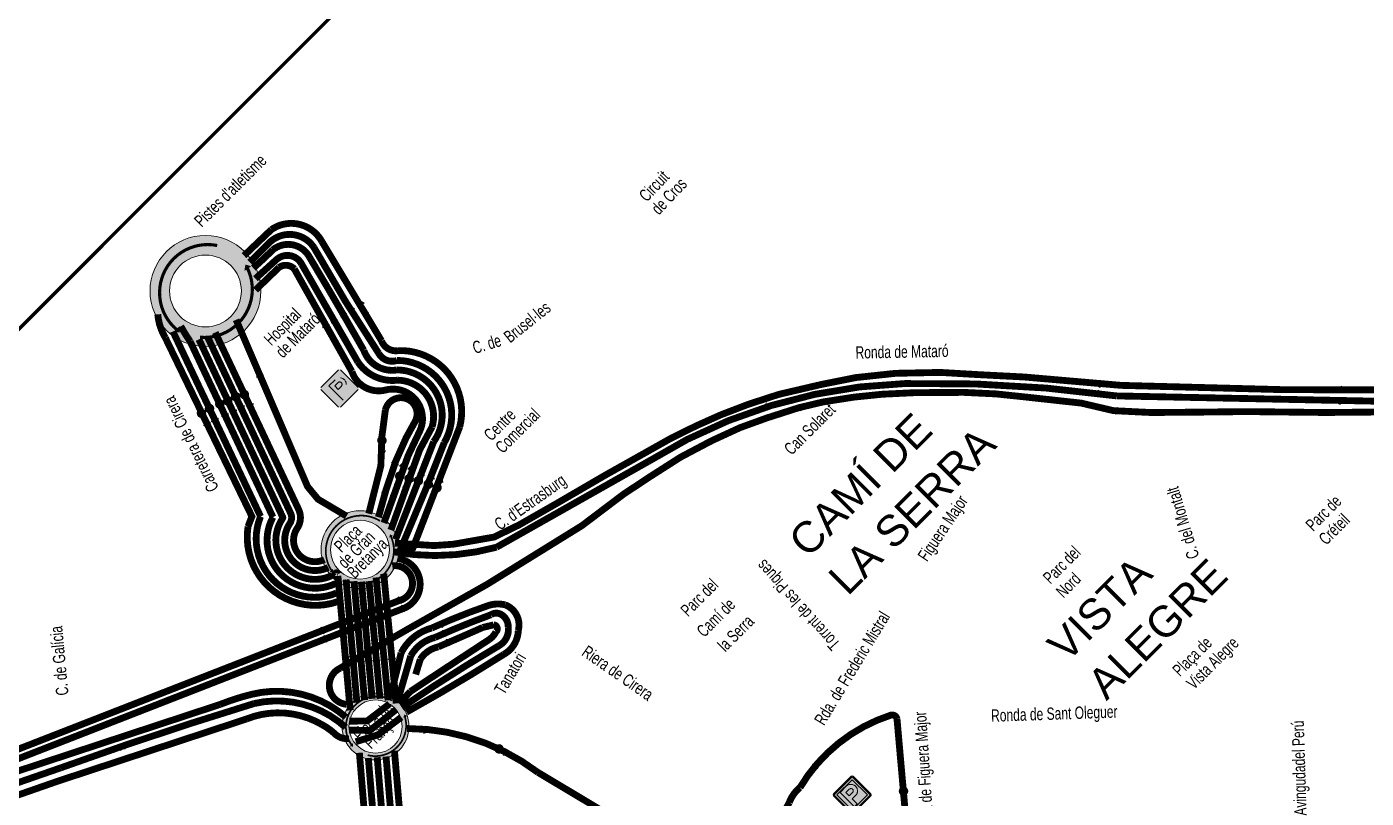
# Model space of a CAD drawing. Extents: x 449796 to 456316, y 4596501 to 4602531.
# Drawn here: x 452169 to 454127, y 4600182 to 4601310 of the extents above; entities that cross this region are included whole.
import ezdxf

# ---------------------------------------------------------------- set-up
doc = ezdxf.new("R2010")
doc.units = 0
doc.linetypes.add('TRAZOSX2', pattern=[38.099999999999994, 25.4, -12.7])
doc.layers.get('0').update_dxf_attribs({"linetype": 'CONTINUOUS', "lineweight": 0})
for name, color, linetype, lineweight in [('BLANC', 7, 'CONTINUOUS', 0), ('CAPA_ROTONDES', 250, 'CONTINUOUS', 0), ('DIRECCIONS-PARADES', 7, 'CONTINUOUS', 0), ('L-557', 70, 'CONTINUOUS', 0), ('L-605', 82, 'CONTINUOUS', 0), ('L-656', 33, 'CONTINUOUS', 0), ('L-APARCAMENTGRATUIT', 7, 'CONTINUOUS', 0), ('L-APARCAMENTPAGAMENT', 7, 'CONTINUOUS', 0), ('L-C10', 57, 'CONTINUOUS', 0), ('L-C20', 25, 'CONTINUOUS', 0), ('L-C30', 14, 'CONTINUOUS', 0), ('L-e11.2', 201, 'CONTINUOUS', 0), ('L-N80', 160, 'CONTINUOUS', 0)]:
    doc.layers.add(name, color=color, linetype=linetype, lineweight=lineweight)
doc.layers.add('L-C2', color=201, linetype='CONTINUOUS')
doc.styles.add('ARAIALN', font='arial.ttf', dxfattribs={"width": 0.8, "height": 18})
doc.styles.add('ARIAL', font='arial.ttf')

# ---------------------------------------------------------------- blocks, each defined once
blk = doc.blocks.new('P')
at = {"layer": 'L-APARCAMENTPAGAMENT'}
blk.add_hatch(color=172, dxfattribs=at).paths.add_polyline_path([(1.435167212504894, 39.99819298367947, 0.414213562373095), (-0.5944657232612371, 37.96856004698202), (-0.5944657237268984, 1.435167211573571, 0.4142135623730951), (1.435167211573571, -0.5944657237268984), (37.968560048379, -0.5944657232612371, 0.4142135624402939), (39.9981929846108, 1.435167211573571), (39.9981929846108, 37.96856004884467, 0.4142135623730913), (37.968560048379, 39.99819298367947)])
at = {"layer": 'L-APARCAMENTPAGAMENT', "true_color": 0xffffff}
h = blk.add_hatch(color=7, dxfattribs=at)
edge = h.paths.add_edge_path(flags=16)
edge.add_arc((24.05484896758571, 23.91307752439752), 3.495478944730116, 30.71059817088792, 49.30006168328151, ccw=False)
edge.add_arc((24.05484897037968, 23.91307752020657), 3.495478944322326, 5.592498012021792, 30.710598258793084, ccw=False)
edge.add_arc((24.05484898295254, 23.91307751182467), 3.495478933582907, 1.673142264735361e-07, 5.592498177674088, ccw=False)
edge.add_arc((24.05484896712005, 23.91307752486318), 3.495478948870347, -8.894966536140998, -6.139350716694025e-08, ccw=False)
edge.add_arc((24.05484896991402, 23.91307752067223), 3.495478945142701, -29.791601923780718, -8.894966472645024, ccw=False)
edge.add_arc((24.05484897270799, 23.91307751927525), 3.495478942230049, -51.264490652892505, -29.791601927498903, ccw=False)
edge.add_arc((24.05484896758571, 23.91307752439752), 3.495478949025283, 299.6227750311875, 308.7355093745671, ccw=False)
edge.add_arc((24.05484897084534, 23.91307752113789), 3.495478944427057, 279.6704905285054, 299.6227750106942, ccw=False)
edge.add_arc((24.054848971311, 23.91307752067223), 3.495478943761295, 269.99999999797603, 279.67049052188463, ccw=False)
edge.add_line((24.05484897037968, 20.41759857628495), (17.17664846846513, 20.41759857735508))
edge.add_line((17.1766484696418, 20.41759857814759), (17.17664846923022, 27.40855646617475))
edge.add_line((17.17664846917614, 27.40855646552518), (24.0548489724901, 27.40855646568981))
edge.add_arc((24.05484897037968, 23.91307752300054), 3.495478942984605, 64.20136737351157, 89.99999996491789, ccw=False)
edge.add_arc((24.05484897596762, 23.91307751880959), 3.49547894459056, 49.300061853778686, 64.20136749386359, ccw=False)
edge = h.paths.add_edge_path()
edge.add_arc((24.05484897177666, 23.91307752300054), 9.584377751416405, 307.6794013769576, 313.6419695487925)
edge.add_arc((24.05484897410497, 23.91307751787826), 9.5843777457481, 313.6419695591326, 322.5504112139257)
edge.add_arc((24.05484897270799, 23.91307752160355), 9.584377749280572, -37.44958880003903, -30.20358050608894)
edge.add_arc((24.05484896479174, 23.91307752579451), 9.58437775801698, -30.20358050847537, -24.89295224594267)
edge.add_arc((24.05484898062423, 23.91307751135901), 9.58437773804648, -24.89295220810667, -20.74165313887594)
edge.add_arc((24.05484896618873, 23.91307752579451), 9.584377756634114, -20.74165318891302, -11.77314218497909)
edge.add_arc((24.05484897503629, 23.91307751974091), 9.58437774717355, -11.77314215455291, -6.348978826227783)
edge.add_arc((24.0548489773646, 23.91307751322165), 9.584377743304197, -6.348978793625252, 4.232063234150635e-08)
edge.add_arc((24.05484896432608, 23.91307753045112), 9.584377757257382, -5.659157764173354e-08, 5.667254000176487)
edge.add_arc((24.05484897783026, 23.91307751415297), 9.584377745298376, 5.667254104664705, 12.19323907850049)
edge.add_arc((24.0548489629291, 23.9130775318481), 9.58437775612415, 12.19323895752766, 19.52774572658458)
edge.add_arc((24.05484897689894, 23.91307751787826), 9.584377747665616, 19.52774583245076, 32.68363649363748)
edge.add_arc((24.054848971311, 23.91307752067223), 9.584377750707587, 32.68363646133685, 38.02982573265564)
edge.add_arc((24.05484896758571, 23.91307752579451), 9.584377750571953, 38.02982569329566, 48.4655682337525)
edge.add_arc((24.05484897922724, 23.91307751415297), 9.584377751563233, 48.46556833135259, 55.56246225457729)
edge.add_arc((24.05484896525741, 23.9130775295198), 9.584377746891267, 55.56246213518865, 61.65457734612704)
edge.add_arc((24.05484897457063, 23.9130775174126), 9.584377752107605, 61.65457743087433, 71.82929009870801)
edge.add_arc((24.05484897224233, 23.91307751974091), 9.584377751600172, 71.82929008035917, 90.00000000664335)
edge.add_line((24.054848971311, 33.49745527142659), (11.08774966302621, 33.49745527224977))
edge.add_line((11.08774966327474, 33.49745527142659), (11.08774966343936, 3.909917369734234))
edge.add_line((11.0877496637404, 3.909917369950563), (17.17664846879355, 3.909917368880426))
edge.add_line((17.1766484673135, 3.909917368553579), (17.176648468219, 14.32869977096001))
edge.add_line((17.17664846917614, 14.32869977178052), (24.0548489724901, 14.32869977194516))
edge.add_arc((24.05484897503629, 23.91307751974091), 9.584377747873123, 269.9999999847449, 286.2427577278942)
edge.add_arc((24.05484896572307, 23.91307752905414), 9.584377759156581, 286.2427577653934, 293.5077133478839)
edge.add_arc((24.05484898015857, 23.91307751461864), 9.584377740199201, 293.5077133033909, 301.4631848625866)
edge.add_arc((24.05484896618873, 23.91307752719149), 9.584377758280404, 301.4631848943888, 307.6794013878447)
at = {"layer": 'BLANC', "color": 7, "true_color": 0xffffff}
blk.add_lwpolyline([(26.33424235554412, 26.56312258867547, -0.0812901872598679), (27.06011432642117, 25.6982254688628, -0.1100393314031237), (27.53369002463296, 24.25372099503875, -0.02440672045392688), (27.55032791662961, 23.91307752206922, -0.0388311125539456), (27.50828937627375, 23.37259401148185, -0.09143228955566976), (27.08835943229496, 22.17636011959985, -0.09396827701254386), (26.2420617705211, 21.18645447771996, -0.03978277228238483), (25.78262034803629, 20.87446284946054, -0.08727887551351807), (24.64202540740371, 20.46726892469451, -0.0422205352493504), (24.05484897037968, 20.41759857628495), (17.1766484696418, 20.41759857814759), (17.17664846917614, 27.40855646552518), (24.05484897224233, 27.4085564664565, -0.1130456603012297), (25.57611500797793, 27.06015913700685, -0.06511098961746435)], format="xyb", close=True, dxfattribs=at)
at = {"layer": 'L-APARCAMENTPAGAMENT', "color": 0}
for p, q in [((1.435167212504894, 39.99819298321381), (37.96856004931033, 39.99819298414513)), ((-0.5944657237268984, 1.435167211573571), (-0.5944657232612371, 37.968560048379)), ((39.9981929846108, 37.96856004884467), (39.99819298414513, 1.435167211573571)), ((37.968560048379, -0.5944657232612371), (1.435167211573571, -0.5944657237268984))]:
    blk.add_line(p, q, dxfattribs=at)
at = {"layer": 'L-APARCAMENTPAGAMENT', "color": 7, "true_color": 0xffffff}
for p, q in [((24.054848971311, 33.49745527142659), (11.08774966327474, 33.49745527142659)), ((11.08774966327474, 33.49745527142659), (11.0877496637404, 3.909917369950563))]:
    blk.add_line(p, q, dxfattribs=at)
for centre, radius, start, end in [((24.05484897410497, 23.9130775234662), 9.58437774701837, 32.68363645794631, 38.02982572891693), ((24.05484897550195, 23.91307751648128), 9.584377749447334, 19.52774583598304, 32.68363649703254), ((24.05484896525741, 23.91307752579451), 9.584377758311105, 329.7964194968187, 335.1070477594051), ((24.05484897922724, 23.91307751042768), 9.584377739116297, 335.1070478073385, 339.2583468764947), ((24.0548489689827, 23.91307752858847), 9.584377755220865, 339.2583467965741, 348.2268578002865), ((24.0548489568755, 23.91307753557339), 9.584377760880633, 12.19323892369323, 19.52774569210557), ((24.0548489857465, 23.91307751042768), 9.58437773782466, 5.66725413283524, 12.19323910679501), ((24.05484897596762, 23.91307751135901), 9.584377745812754, 353.6510212228974, 5.880599431093697e-08), ((24.05484896432608, 23.91307753045112), 9.584377757216224, 359.9999999436545, 5.667254000445632), ((24.05484898062423, 23.91307751554996), 9.584377739646037, 313.6419695415607, 322.5504111963753), ((24.05484896525741, 23.91307752439752), 9.58437775709138, 322.5504112106204, 329.7964195044231)]:
    blk.add_arc(centre, radius, start, end, dxfattribs=at)
blk = doc.blocks.new('PGRATIS')
at = {"layer": 'L-APARCAMENTGRATUIT', "linetype": 'TRAZOSX2'}
h = blk.add_hatch(color=150, dxfattribs=at)
edge = h.paths.add_edge_path()
edge.add_line((-0.00648022722452879, 0.6999097159132361), (-0.00648022722452879, 37.23330255271867))
edge.add_arc((2.023152708541602, 37.23330255225301), 2.029632935766131, 89.99999998685462, 179.9999999868546, ccw=False)
edge.add_line((2.023152709007263, 39.26293548801914), (38.55654554534703, 39.2629354884848))
edge.add_arc((38.55654554534702, 37.23330255318432), 2.029632935300484, 3.979039320256561e-13, 89.9999999999996, ccw=False)
edge.add_line((40.5861784806475, 37.23330255318433), (40.5861784806475, 0.6999097163788974))
edge.add_arc((38.55654554441571, 0.6999097168445585), 2.029632936231792, 269.99999998685456, 359.99999998685456, ccw=False)
edge.add_line((38.55654554395005, -1.329723219387233), (2.023152708075941, -1.329723219387233))
edge.add_arc((2.023152708075941, 0.6999097159132359), 2.029632935300469, 180, 270, ccw=False)
edge = h.paths.add_edge_path(flags=16)
edge.add_line((1.493519772775471, 0.6999097154475749), (1.493519772775471, 37.23330255225301))
edge.add_arc((2.023152708360548, 37.23330255289972), 0.5296329355850764, 89.9999999300382, 180.0000000699617, ccw=False)
edge.add_line((2.023152709007263, 37.7629354884848), (38.55654554488137, 37.76293548801914))
edge.add_arc((38.55654554556804, 37.23330255293967), 0.5296329350794693, 7.684280944886268e-08, 90.00000007428321, ccw=False)
edge.add_line((39.0861784806475, 37.23330255364999), (39.0861784806475, 0.6999097168445587))
edge.add_arc((38.55654554506243, 0.6999097161978434), 0.5296329355850773, -90.00000006996169, 6.996179990892415e-08, ccw=False)
edge.add_line((38.55654554441571, 0.1702767806127667), (2.023152708075941, 0.170276781078428))
edge.add_arc((2.023152707622109, 0.6999097159250651), 0.5296329348466371, 180.000000051655, 270.00000004909566, ccw=False)
at = {"layer": 'L-APARCAMENTGRATUIT', "true_color": 0xffffff}
h = blk.add_hatch(color=7, dxfattribs=at)
h.paths.add_polyline_path([(2.120233344845474, 37.834672014229, 0.414213562315829), (1.590600409079343, 37.30503907753155), (1.590600409079343, 0.7716462416574359, 0.4142135626175279), (2.120233343914151, 0.2420133058913052), (38.65362618211657, 0.2420133058913052, 0.414213562315829), (39.18325911695138, 0.7716462416574359), (39.18325911695138, 37.30503907753155, 0.4142135623600117), (38.65362618165091, 37.83467201283202)])
h.paths.add_polyline_path([(36.18325911602005, 34.83467201329768), (36.18325911741704, 3.242013305425644), (4.590600406285375, 3.242013305891305), (4.590600410010666, 34.834672014229)], flags=16)
at = {"layer": 'L-APARCAMENTGRATUIT', "linetype": 'TRAZOSX2'}
blk.add_hatch(color=150, dxfattribs=at).paths.add_polyline_path([(4.493519770447165, 3.170276780147105), (4.493519773706794, 34.76293548941612), (36.08617847971618, 34.76293548801914), (36.0861784806475, 3.170276780612767)])
at = {"layer": 'L-APARCAMENTGRATUIT', "true_color": 0xffffff}
h = blk.add_hatch(color=7, dxfattribs=at)
edge = h.paths.add_edge_path(flags=16)
edge.add_arc((23.09303511214249, 24.44821724837153), 3.495478944709013, 30.710598151135173, 49.30006166330969, ccw=False)
edge.add_arc((23.09303511674155, 24.44821724390543), 3.49547894303579, 5.592498005211894, 30.710598252573618, ccw=False)
edge.add_arc((23.09303512053186, 24.44821722492906), 3.495478941112812, 3.107550128333969e-07, 5.592498320834977, ccw=False)
edge.add_arc((23.09303511356138, 24.44821725173965), 3.495478948083296, 351.10503339660204, 359.99999987129206, ccw=False)
edge.add_arc((23.09303511606078, 24.44821724297269), 3.495478944258375, 330.2083980795689, 351.10503353224175, ccw=False)
edge.add_arc((23.09303511815585, 24.44821724174538), 3.495478941830409, 308.73550935464465, 330.20839807996526, ccw=False)
edge.add_arc((23.09303511647202, 24.44821724966711), 3.495478949063315, 299.62277495181564, 308.7355092949245, ccw=False)
edge.add_arc((23.09303511437025, 24.44821724468008), 3.495478945766976, 279.67049054077825, 299.6227750221691, ccw=False)
edge.add_arc((23.09303511528511, 24.44821724241064), 3.495478943376106, 270.00000000942987, 279.67049053224423, ccw=False)
edge.add_line((23.0930351158604, 20.95273829903454), (16.21483461372554, 20.9527382995002))
edge.add_line((16.21483461372554, 20.9527382995002), (16.21483461325988, 27.94369618874043))
edge.add_line((16.21483461325988, 27.94369618874043), (23.09303511725739, 27.94369618827477))
edge.add_arc((23.09303511350848, 24.44821724740651), 3.49547894086826, 64.20136734637828, 89.99999993855022, ccw=False)
edge.add_arc((23.0930351231155, 24.4482172361686), 3.495478946805014, 49.300061930104675, 64.20136756832312, ccw=False)
edge = h.paths.add_edge_path()
edge.add_arc((23.09303511710722, 24.4482172463244), 9.584377751537152, 307.6794013689263, 313.641969540805)
edge.add_arc((23.09303511963954, 24.4482172407661), 9.584377745767114, 313.641969552782, 322.5504112076269)
edge.add_arc((23.09303512333605, 24.44821724055997), 9.584377742707161, 322.5504111951682, 329.7964194890153)
edge.add_arc((23.09303510460025, 24.44821725243964), 9.584377764875805, 329.7964194839851, 335.1070477465663)
edge.add_arc((23.09303512106849, 24.4482172361738), 9.584377743090847, 335.1070477933312, 339.2583468625966)
edge.add_arc((23.09303510996524, 24.44821724656608), 9.584377757154936, 339.2583468280049, 348.2268578320071)
edge.add_arc((23.09303511895576, 24.44821724307175), 9.584377747640575, 348.2268578414908, 353.6510211696458)
edge.add_arc((23.09303512829963, 24.44821723429826), 9.58437773738381, 353.6510212155954, 360.0000000517573)
edge.add_arc((23.09303511013315, 24.44821725958996), 9.584377755550285, 359.9999999005625, 365.6672539570627)
edge.add_arc((23.09303511845348, 24.44821723264636), 9.584377749931338, 5.667254122257053, 12.19323909610249)
edge.add_arc((23.09303510508656, 24.4482172519401), 9.58437775892169, 12.1932389664884, 19.52774573529018)
edge.add_arc((23.09303512145656, 24.44821724063564), 9.584377747271958, 19.52774583169268, 32.6836364919744)
edge.add_arc((23.09303511038049, 24.44821724460394), 9.584377754451419, 32.68363643625275, 38.02982570756965)
edge.add_arc((23.09303511883956, 24.44821724655113), 9.584377746588684, 38.02982572955453, 48.46556827001252)
edge.add_arc((23.09303511290946, 24.44821724248799), 9.584377753562247, 48.46556825958163, 55.56246218280755)
edge.add_arc((23.09303511529354, 24.44821725105571), 9.584377745147865, 55.56246216559763, 61.6545773764408)
edge.add_arc((23.09303512099978, 24.44821723883688), 9.584377753192435, 61.65457744114354, 71.82929010905487)
edge.add_arc((23.09303511762981, 24.44821724213802), 9.584377751106835, 71.82929008375953, 90.00000001057757)
edge.add_line((23.0930351158604, 34.03259499324486), (10.12593580735847, 34.03259499464184))
edge.add_line((10.12593580735847, 34.03259499464184), (10.12593580782413, 4.445057092234492))
edge.add_line((10.12593580782413, 4.445057092234492), (16.21483461279422, 4.44505709130317))
edge.add_line((16.21483461279422, 4.44505709130317), (16.2148346141912, 14.86383949453011))
edge.add_line((16.2148346141912, 14.86383949453011), (23.09303511679173, 14.86383949406445))
edge.add_arc((23.09303511878978, 24.44821724343735), 9.584377749372901, 269.9999999880555, 286.2427577319236)
edge.add_arc((23.09303510810085, 24.44821724601485), 9.584377754837298, 286.2427577889621, 293.5077133716164)
edge.add_arc((23.093035129205, 24.44821723513819), 9.584377736445466, 293.5077132818607, 301.4631848411248)
edge.add_arc((23.09303510468902, 24.44821725192354), 9.584377763559093, 301.4631849137604, 307.6794014072207)
at = {"layer": 'L-APARCAMENTGRATUIT', "color": 0}
for points in [[(-0.00648022722452879, 0.6999097159132361), (-0.00648022722452879, 37.23330255271867, -0.4142135623730951), (2.023152709007263, 39.26293548801914), (38.55654554534703, 39.2629354884848, -0.4142135623730914), (40.5861784806475, 37.23330255318433), (40.5861784806475, 0.6999097163788974, -0.4142135623730951), (38.55654554395005, -1.329723219387233), (2.023152708075941, -1.329723219387233, -0.4142135623730951)], [(1.493519772775471, 0.6999097154475749), (1.493519772775471, 37.23330255225301, -0.4142135630883774), (2.023152709007263, 37.7629354884848), (38.55654554488137, 37.76293548801914, -0.4142135623600119), (39.0861784806475, 37.23330255364999), (39.0861784806475, 0.6999097168445587, -0.4142135630883774), (38.55654554441571, 0.1702767806127667), (2.023152708075941, 0.170276781078428, -0.4142135623600119)], [(28.95141456415877, 16.86272536125034, 0.02602248311145887), (29.70769169135019, 17.5123239881359, 0.03888999791041988), (30.70196379814297, 18.62031014310196, 0.03162721462831902), (31.37627000175416, 19.62656641704962, 0.02317613535370475), (31.7869838969782, 20.41392034525052, 0.01811544050142973), (32.05621879687533, 21.05386381968856, 0.03915249898412983), (32.47578765684739, 22.49264785740525, 0.02367179735328028), (32.61862983461469, 23.38833889039233, 0.02770973505865705), (32.67741286568344, 24.44821724295616, 0.02473310215467502), (32.63056606892496, 25.39468446513638, 0.02848267975050407), (32.4611972020939, 26.472528480459, 0.03201375306681049), (32.12611689744517, 27.6519229747355, 0.05746653618032754), (31.15987078892067, 29.62378089269623, 0.02333138342901755), (30.64255515811965, 30.3528801468201, 0.04556601323169925), (29.4481485793367, 31.62267399905249, 0.03097594293896027), (28.51307225367054, 32.35286741284654, 0.02658812985745408), (27.6435642526485, 32.88343991152942, 0.04442474951268622), (26.08191607380286, 33.55463736783713, 0.07945122712176132), (23.0930351158604, 34.03259499324486), (10.12593580735847, 34.03259499464184), (10.12593580782413, 4.445057092234492), (16.21483461279422, 4.44505709130317), (16.2148346141912, 14.86383949453011), (23.09303511679173, 14.86383949406445, 0.07099130104744687), (25.77385899284855, 15.24639784730971, 0.03170997068474567), (26.91598004801199, 15.65928164869547, 0.03472624190241036), (28.09560680668801, 16.27297575818375, 0.02713001450662415)], [(25.37242850055918, 27.0982623109594, -0.0812901872598679), (26.09830047097057, 26.23336519068107, -0.1100393314031237), (26.5718761687167, 24.78886071778834, -0.02440672045392688), (26.58851406164467, 24.44821724388748, -0.0388311125539456), (26.54647552035749, 23.90773373376578, -0.09143228955566976), (26.12654557731003, 22.71149984188378, -0.09396827701254386), (25.28024791553617, 21.72159420000389, -0.03978277228238483), (24.82080649258569, 21.40960257267579, -0.08727887551351807), (23.68021155148745, 21.00240864697844, -0.0422205352493504), (23.0930351158604, 20.95273829903454), (16.21483461372554, 20.9527382995002), (16.21483461325988, 27.94369618874043), (23.09303511725739, 27.94369618827477, -0.1130456603012297), (24.61430115206167, 27.59529885835946, -0.06511098961746435)]]:
    blk.add_lwpolyline(points, format="xyb", close=True, dxfattribs=at)
blk.add_lwpolyline([(4.493519770447165, 3.170276780147105), (4.493519773706794, 34.76293548941612), (36.08617847971618, 34.76293548801914), (36.0861784806475, 3.170276780612767)], close=True, dxfattribs=at)
blk = doc.blocks.new('PARADA')
h = blk.add_hatch(color=7)
edge = h.paths.add_edge_path(flags=17)
edge.add_arc((-2.132824391773164, -1.323378832770869), 2.160570378535688, 0, 360)
edge = h.paths.add_edge_path()
edge.add_arc((-2.132824391773164, -1.323378832770869), 3.240855567803532, 0, 360)
blk.add_hatch(color=0).paths.add_polyline_path([(-0.3602577005652426, 0.4557032827148509, 1), (-3.895791606497979, -3.079830623217887, 1)])
at = {"color": 0}
blk.add_circle((-2.128024653531611, -1.312063670251518), 2.5, dxfattribs=at)
blk = doc.blocks.new('DIRECCIO')
at = {"layer": 'DIRECCIONS-PARADES', "linetype": 'TRAZOSX2', "extrusion": (-1.222571446028071e-16, 7.056756462613449e-18, -1)}
blk.add_hatch(color=0, dxfattribs=at).paths.add_polyline_path([(-0.576246926560998, 9.983383170794696), (-4.656612607067292e-10, 2.328306365148768e-09), (9.69525970425457, 5.567938512656838)])
at = {"layer": 'DIRECCIONS-PARADES', "color": 0, "linetype": 'TRAZOSX2', "extrusion": (-1.222571446028071e-16, 7.056756462613449e-18, -1)}
for p, q in [((0.576246926560998, 9.983383170794696), (-9.695259704254568, 5.567938512656838)), ((-9.695259704254568, 5.567938512656838), (4.656612873077393e-10, 2.328306436538696e-09))]:
    blk.add_line(p, q, dxfattribs=at)
at = {"layer": 'DIRECCIONS-PARADES', "linetype": 'TRAZOSX2', "extrusion": (-1.222571446028071e-16, 7.056756462613449e-18, -1)}
blk.add_line((4.656612873077393e-10, 2.328306436538696e-09), (0.576246926560998, 9.983383170794696), dxfattribs=at)

msp = doc.modelspace()

# ---------------------------------------------------------------- hatches: boundary and pattern name
at = {"layer": 'CAPA_ROTONDES'}
h = msp.add_hatch(color=256, dxfattribs=at)
h.dxf.hatch_style = 1
edge = h.paths.add_edge_path(flags=17)
edge.add_arc((452429.9924246564, 4600923.72218951), 52.46984332998349, 0, 360)
edge = h.paths.add_edge_path()
edge.add_arc((452429.9924246564, 4600923.72218951), 81.0930338853863, 0, 360)
at = {"layer": 'CAPA_ROTONDES', "linetype": 'TRAZOSX2', "true_color": 0xffffff}
for points in [[(452486.9655620214, 4600953.112474373), (452492.3710917208, 4600956.513423928, 0.0003163895837371341), (452492.2813886213, 4600956.655799673), (452496.8790191274, 4600959.745444564), (452488.336645725, 4600962.422757395)], [(452392.3693816168, 4600872.347291325), (452387.5717442603, 4600868.131975793, 0.0003163895837371341), (452387.6828952769, 4600868.005631225), (452383.6335499192, 4600864.225827792), (452392.4924491544, 4600862.937397869)], [(452698.3134893712, 4600563.295506991), (452701.5914303921, 4600564.399211238, 0.0003163895837371341), (452701.5622937961, 4600564.485564605), (452704.3753492679, 4600565.528022718), (452700.2182200206, 4600568.022876574)], [(452616.4259486489, 4600517.654260203), (452613.8276330906, 4600515.371319848, 0.0003163895837371341), (452613.8878305156, 4600515.302893864), (452611.6947766722, 4600513.25581916), (452616.4925998512, 4600512.558028297)], [(452719.0875471311, 4600300.023356074), (452722.365488152, 4600301.127060322, 0.0003163895837371341), (452722.336351556, 4600301.213413689), (452725.1494070278, 4600302.255871802), (452720.9922777805, 4600304.750725658)], [(452645.5649637107, 4600262.746950981), (452642.9666481523, 4600260.464010626, 0.0003163895837371341), (452643.0268455774, 4600260.395584642), (452640.833791734, 4600258.348509938), (452645.631614913, 4600257.650719075)]]:
    msp.add_hatch(color=7, dxfattribs=at).paths.add_polyline_path(points)
at = {"layer": 'CAPA_ROTONDES'}
h = msp.add_hatch(color=256, dxfattribs=at)
h.paths.add_polyline_path([(452696.2731259516, 4600585.809730182, 1), (452615.7655912759, 4600505.302195506, 1)])
h.paths.add_polyline_path([(452686.5545855295, 4600576.09118976, -1), (452625.4841316985, 4600515.020735929, -1)], flags=16)
h = msp.add_hatch(color=256, dxfattribs=at)
h.paths.add_polyline_path([(452713.2647857859, 4600321.6551179, 1), (452644.1515826441, 4600252.541914759, 1)])
h.paths.add_polyline_path([(452706.193717974, 4600314.584050088, -1), (452651.222650456, 4600259.612982571, -1)], flags=16)

# ---------------------------------------------------------------- linework, layer by layer
at = {"const_width": 5}
msp.add_lwpolyline([(452783.8028333383, 4596504.823708428), (456311.9828287468, 4600033.003703829), (453817.055546282, 4602527.930986305), (450288.8755508734, 4598999.750990895)], close=True, dxfattribs=at)
for centre, radius in [((452429.9924246564, 4600923.72218951), 81.0930338853863), ((452429.9924246564, 4600923.72218951), 52.46984332998349), ((452656.019358614, 4600545.555962845), 56.92742370562993), ((452656.019358614, 4600545.555962845), 43.18333203410761), ((452678.708184215, 4600287.09851633), 48.87041461078213), ((452678.708184215, 4600287.09851633), 38.87041461078213)]:
    msp.add_circle(centre, radius)
at = {"layer": 'CAPA_ROTONDES', "color": 7, "true_color": 0xffffff}
for points, const_width in [([(452388.415786735, 4600866.889750666, -0.7798517251934255), (452447.1896690641, 4600990.162279177, -1.50760659226491)], 4.616103441501419), ([(452421.9598359041, 4600856.056708842, 0.5859063224851675), (452491.1683424504, 4600957.320544415, -1.50760659226491)], 4.616103441501419), ([(452614.1902350152, 4600515.314100207, -0.800362191930946), (452685.3379894304, 4600587.564523323, -1.50760659226491)], 2.5), ([(452633.9469300583, 4600501.256508096, 0.7081921352637421), (452701.3249024053, 4600564.591438946, -1.50760659226491)], 2.5), ([(452643.696693334, 4600260.223015498, -0.8070054238680793), (452702.7116945805, 4600325.118762337, -1.50760659226491)], 2.5), ([(452667.1740063289, 4600245.21027749, 0.5822369154412622), (452721.5921407999, 4600301.64993271, -1.50760659226491)], 2.5)]:
    msp.add_lwpolyline(points, format="xyb", dxfattribs=dict(at, const_width=const_width))
at = {"layer": 'L-557', "const_width": 10}
for points in [[(452707.9219972317, 4600560.461904314), (452763.6777754196, 4600703.396547343, 0.6097680463128298), (452710.2385657851, 4600808.334361138, -0.3655022289592665), (452661.5315420884, 4600836.911681214, 0.005956467423825832), (452582.111170542, 4600973.165373448, 0.4710589657460365), (452528.3200063531, 4600983.765140475, -0.01543115696913014), (452499.9670967823, 4600957.171906156, -0.02566726003388482)], [(452382.402319079, 4600864.487133436), (452510.5991909781, 4600594.104454323, 0.6641841475445276), (452621.5841450815, 4600482.1406258)], [(452703.1468870183, 4600521.938300574, -0.9534493958074584), (452712.982692273, 4600471.054144464), (452032.4391039277, 4600205.679018014, 0.06104267552040621), (451502.1796177955, 4599920.290284857, -0.02521593568728304), (451354.2800702383, 4599819.20021864, -0.3377410432568077), (451286.1796767043, 4599843.015082263, -0.3497958490800487)], [(452699.811230759, 4600328.178214642), (452716.1515609487, 4600394.794536361, -0.2123680032051483), (452760.8820226684, 4600431.019264139, -0.02404074337957067), (452844.3163701363, 4600464.165266714, -0.1325061287587344), (452868.0847472355, 4600464.994093947, -0.3848687935019787), (452887.4325116522, 4600427.508205944, -0.2634728802814163), (452866.1657908385, 4600392.478101615, -0.01415998037046923), (452723.9569345166, 4600308.122557037, -10.10261723531337)], [(452640.1202960461, 4600269.415309785, -0.2261955568040857), (452619.1556258711, 4600276.44526502, 0.06311154274930647), (452600.1727845317, 4600289.963498921, 0.2305859207953781), (452489.9477880695, 4600298.086178556), (452214.0362161042, 4600207.175491595), (452075.860310724, 4600159.003970384, 0.04965409824414192), (451665.4430945294, 4599956.921234393, 0.02490419178859801), (451419.1873034742, 4599785.412749026, 0.1017879403334394), (451268.5977664911, 4599586.970776167, 8.25818035530677)]]:
    msp.add_lwpolyline(points, format="xyb", dxfattribs=at)
for points in [[(452697.0312376332, 4600325.42182352), (452679.4859760646, 4600504.969155464)], [(452649.7238154707, 4600264.85367371), (452682.1722147682, 4600274.828955202), (452716.362889287, 4600300.651771895)]]:
    msp.add_lwpolyline(points, dxfattribs=at)
at = {"layer": 'L-656', "const_width": 10}
for points in [[(452713.080528155, 4600541.035400614), (452754.9639549502, 4600640.729509901), (452779.0303293904, 4600701.7947269, 0.5807442000520606), (452710.1592847365, 4600822.182275688, -0.3684827908189743), (452683.1155896697, 4600832.882401523), (452634.5531805078, 4600908.763510248), (452588.7764276196, 4600986.985165628, 0.469420336712756), (452523.7572002639, 4600994.744969973), (452494.8533178549, 4600965.696720065)], [(452360.2411358117, 4600889.551242672, 0.1166383574785258), (452371.4277921107, 4600855.101136621), (452497.9112676431, 4600594.137109429), (452492.2354718484, 4600579.30703452, 0.5664785059383755), (452623.8361585387, 4600469.765676149)], [(452635.8428346538, 4600319.546365331, -0.7548005527788694), (452626.8451450351, 4600372.307463859), (452726.7907122162, 4600429.914115478), (452841.8497141344, 4600494.908088483), (452980.5615705808, 4600580.746339884), (453041.4671182993, 4600626.773129082), (453080.8894472311, 4600652.79945108), (453124.7282088154, 4600680.804865083), (453170.0847818332, 4600704.749644044), (453211.5035980281, 4600723.812020157), (453250.2048509037, 4600737.875007143), (453297.8456291666, 4600753.139416882), (453333.1670076272, 4600761.527446266), (453378.6612118948, 4600768.600060448), (453419.6256339778, 4600772.768679642), (453467.0550964223, 4600775.056126268), (453538.9156344116, 4600775.482726031), (453585.6583847278, 4600773.264556695), (453624.7994992645, 4600769.179808071), (453710.6582069611, 4600759.783283338), (453757.8263907295, 4600748.743985442), (453812.3213962682, 4600746.047082329), (453880.5244271881, 4600746.580118367), (453951.8565696171, 4600747.404437084), (454067.8386072307, 4600746.07727221), (454170.7638950173, 4600747.033069398)]]:
    msp.add_lwpolyline(points, format="xyb", dxfattribs=at)
msp.add_lwpolyline([(454218.9273059762, 4600779.175477568), (454008.5568888888, 4600779.37625181), (453768.942402536, 4600785.731033126), (453627.4301299793, 4600797.958001493), (453559.2325119649, 4600801.467682684), (453504.7093487985, 4600804.664000998), (453439.2930006359, 4600803.358357714), (453381.1975708255, 4600797.158069188), (453331.0754184548, 4600787.191145117), (453268.3714914075, 4600772.562833555), (453224.1784619542, 4600758.194549206), (453183.5484696641, 4600742.647060647), (453147.5003486378, 4600726.540463051), (453111.3966194086, 4600708.77035657), (453014.6195393726, 4600654.470232439), (452946.4905871185, 4600614.813682562), (452888.6860403216, 4600581.81979502), (452852.1427699141, 4600564.043649583), (452792.4512955539, 4600553.536818448), (452764.4426391784, 4600551.561461585), (452706.883744939, 4600555.082407093)], dxfattribs=at)
at = {"layer": 'L-C10', "const_width": 10}
for points in [[(452636.2411897639, 4600594.676924534), (452594.5815900315, 4600619.312339706), (452579.1954255372, 4600637.962886997), (452474.8318649497, 4600881.634471493)], [(452708.8663814933, 4600320.833149062), (452690.6433307896, 4600510.462844932)], [(452699.6546637962, 4599714.62269298), (452655.0485458956, 4600248.678349173)], [(452753.5435157202, 4599702.618919465), (452706.287457419, 4600251.694392611)]]:
    msp.add_lwpolyline(points, dxfattribs=at)
for points in [[(452432.8694906776, 4600856.910709393), (452554.5347730065, 4600598.83307367, -0.2643140588783944), (452553.4018336002, 4600584.009257383, 0.7674929896638276), (452609.5004462515, 4600519.544590156)], [(452682.9141434368, 4600592.98399356), (452693.7712140733, 4600632.14646573), (452708.1674287331, 4600674.848081921), (452723.2701873339, 4600708.821108209), (452736.4843469283, 4600732.885655874, 1.138411569010773), (452693.0792012394, 4600749.86537255), (452687.8839137531, 4600710.231847975), (452686.4628313838, 4600668.239692958), (452668.7602478783, 4600598.172126706)]]:
    msp.add_lwpolyline(points, format="xyb", dxfattribs=at)
at = {"layer": 'L-C10'}
msp.add_lwpolyline([(452641.6533383897, 4600310.747382153, 10, 10, 0), (452623.6379510139, 4600507.204138243, 10, 10, -3.608269369746811), (452624.0431655108, 4600510.036633838, 0, 0, 0)], format="xyseb", dxfattribs=at)
at = {"layer": 'L-C2', "const_width": 10}
msp.add_lwpolyline([(452737.3017939511, 4600363.176954989), (452744.1611245984, 4600385.343734536, -0.1985363436479828), (452770.4402007683, 4600403.479516758, 0.002110887227881932), (452835.4582538718, 4600431.85755172, 0.001396447249771814), (452851.4872453242, 4600435.675781292, -0.669664281051038), (452854.7299231674, 4600425.562923414, -0.1275826362732574), (452844.9969529314, 4600414.303625492, 0.001510073689326275), (452729.5956565731, 4600338.27361424), (452713.8404786898, 4600321.041754475)], format="xyb", dxfattribs=at)
msp.add_lwpolyline([(452640.6124413671, 4600294.820142381), (452666.6280150625, 4600295.269635336), (452699.1489862463, 4600320.16031822)], dxfattribs=at)
at = {"layer": 'L-C20'}
msp.add_lwpolyline([(452705.1587327144, 4600542.431555143, 10, 10, 0.1124630594965478), (452855.6115310338, 4600549.141974805, 10, 10, 0), (453076.902403175, 4600674.109287752, 10, 10, -0.1329675387274112), (453452.5072290052, 4600788.39188124, 10, 10, -0.03950854319984291), (453762.2807648387, 4600770.31744251, 10, 10, 0), (454168.0219879649, 4600762.07694746, 10, 10, 0.1138630103140881), (454680.9328122356, 4600873.804066152, 10, 10, -0.02372788350878628), (454953.5414908308, 4600972.312100521, 10, 10, 0.01491890651701841), (455261.9209760828, 4601076.163911676, 0, 0, 0)], format="xyseb", dxfattribs=at)
at = {"layer": 'L-C20', "const_width": 10}
for points in [[(452690.9724510957, 4600584.61836222), (452726.3329719277, 4600682.910373843), (452743.2168505802, 4600718.645379608, 0.6346323357935304), (452693.4657891889, 4600778.973513706, -0.3936508515837938), (452644.0386236697, 4600805.991115404), (452559.8230919151, 4600956.009215023, 0.3704344971993797), (452537.4449053037, 4600958.104129749), (452503.2622749764, 4600925.155035982)], [(452420.437520188, 4600853.001510233), (452542.855546013, 4600593.32714734, -0.2643140587741025), (452542.6949681775, 4600591.226084991, 0.7674929896586673), (452615.1692984442, 4600507.943569393)]]:
    msp.add_lwpolyline(points, format="xyb", dxfattribs=at)
for points in [[(452662.5696233744, 4600325.62360385), (452647.2404431005, 4600499.557320207)], [(452725.5620327001, 4599716.815462114), (452681.099434878, 4600242.137031895)]]:
    msp.add_lwpolyline(points, dxfattribs=at)
at = {"layer": 'L-C30', "const_width": 10}
for points in [[(452701.142447782, 4600574.227706163), (452743.2337740518, 4600691.469622401), (452761.3899639158, 4600725.104492676, 0.5003226804161736), (452710.7061905055, 4600793.306966322, -0.2839002060613725), (452652.7555216553, 4600820.090191728), (452570.6348454955, 4600962.922584961, 0.48810604406293), (452534.1160109392, 4600969.824473642), (452503.0910181229, 4600941.740929006)], [(452393.8967554012, 4600872.177401588, 0.02816167723008066), (452407.5950858002, 4600849.962991273), (452528.7045483637, 4600593.064366095, 0.7323480453903017), (452620.8381506367, 4600496.34254863)], [(452710.6409032915, 4600323.256660585), (452730.1818114414, 4600390.257432082, -0.2067931022234459), (452765.7374743117, 4600417.285303348, -0.0178686602339687), (452847.3931958066, 4600450.432114557, -0.2954013076810156), (452863.0063538648, 4600450.529751275, -0.2629738547877745), (452872.7380817345, 4600432.071231306, -0.3082243165148373), (452858.776529436, 4600404.975218983, 0.01623028384910916), (452717.0396122418, 4600314.888578812, -0.01419712003391653)], [(451492.1038422033, 4599310.521124121, -0.03824977338579076), (451451.8395717992, 4599633.79728961, -0.06074814343009745), (451439.5803829285, 4599747.150943586, -0.1483209809002561), (451534.2790306113, 4599889.350292613, 0.001801754067083219), (451644.8595125023, 4599961.247273273, -0.046821855794512), (451863.156904218, 4600086.281338116, -0.03204921182130283), (452218.0600241795, 4600226.554227687, -0.01275816686255268), (452501.2610573294, 4600320.705741281, -0.2452300927142208), (452635.037107944, 4600285.771302997, 0.6733282183466325)]]:
    msp.add_lwpolyline(points, format="xyb", dxfattribs=at)
for points in [[(452651.3949401011, 4600321.966273399), (452635.5644802523, 4600501.867097149)], [(452673.7439468284, 4600327.61004536), (452658.0497026464, 4600498.808092983)], [(452640.1870815007, 4600281.899114663), (452670.2710145919, 4600281.253302643), (452708.7608213943, 4600311.751064484)], [(452712.6083482482, 4599715.719077547), (452668.1457504261, 4600241.040647328)]]:
    msp.add_lwpolyline(points, dxfattribs=at)
at = {"layer": 'L-e11.2', "const_width": 10}
msp.add_lwpolyline([(452635.2750322551, 4600300.752154726, 0.2441147058514292), (452497.6973092707, 4600334.190476572, 0.03473051224243744), (452451.212980831, 4600319.306943626), (452152.8767739427, 4600221.039427567), (452013.4222486566, 4600168.95179751, 0.06921352150113981), (451470.7331476868, 4599857.601350373, 0.09841346950024538), (451253.2437027129, 4599589.99115001, -0.8475358647500063)], format="xyb", dxfattribs=at)
at = {"layer": 'L-e11.2'}
for points in [[(452916.3545424922, 4600219.846333225, 10, 10, 0), (452916.3545424924, 4600219.846333225, 10, 10, 0), (452989.3963087578, 4600176.226208043, 10, 10, 0), (453111.4150884305, 4600102.232177603, 10, 10, 0), (453167.100229905, 4600059.49947253, 10, 10, 0), (453187.175998386, 4600047.196358015, 10, 10, 0), (453204.6590438574, 4600038.779421961, 10, 10, 0), (453220.1999159746, 4600049.143422646, 10, 10, 0), (453258.4143985903, 4600118.434758219, 10, 10, -0.05509951239061067), (453283.6691772006, 4600176.068419825, 10, 10, -0.1334940485821265), (453299.2722231776, 4600197.813930045, 10, 10, -0.1819762969328264), (453432.0189604891, 4600303.645870322, 10, 10, -0.4436801355832096), (453441.179020902, 4600298.107880356, 10, 10, 0), (453455.6462735602, 4600134.816645364, 10, 10, 0), (453456.4318808155, 4600014.82083388, 10, 10, 0), (453573.1260023488, 4599809.650141553, 10, 10, 0), (453581.0668582221, 4599721.529286155, 10, 10, 0), (453585.4841891467, 4599620.463800088, 10, 10, 0), (453405.3750651139, 4599546.779583963, 10, 10, 0), (453147.1284110853, 4599281.248494722, 10, 10, 0), (453087.3685184142, 4599219.967379753, 10, 10, 0), (453036.558002556, 4599168.39245019, 0, 0, 0)], [(452916.3545424924, 4600219.846333225, 10, 10, 0.163543469546418), (452724.7635184506, 4600284.142967655, 0, 0, 0)]]:
    msp.add_lwpolyline(points, format="xyseb", dxfattribs=at)
at = {"layer": 'L-N80', "const_width": 10}
for points in [[(452710.555736159, 4600541.992945107), (452733.3718613519, 4600548.072499059), (452801.7252873247, 4600724.834849939, 0.504502946032251), (452711.8074771394, 4600836.496495008, -0.3566571280429251), (452687.4789174325, 4600850.787120579), (452600.1291322699, 4600996.117510235, 0.4442308970135725), (452526.4753112087, 4601013.499142658), (452486.3694285874, 4600975.366935825)], [(452444.2536705302, 4600863.042492722), (452566.2139999999, 4600604.339, -0.2643140588863492), (452564.1086990228, 4600576.792429774, 0.7674929896713685), (452603.8315940588, 4600531.145610917)], [(452710.890172695, 4600532.778018662, -0.770408560530175), (452720.1863877994, 4600459.909781554), (452037.1620229186, 4600193.567286667, 0.06104267552033276), (451509.6872668356, 4599909.677311387, -0.01772362478168464), (451355.2842242192, 4599802.300414422, -0.3480489078981722), (451272.9946309112, 4599829.313107954, -1.644538324236144)]]:
    msp.add_lwpolyline(points, format="xyb", dxfattribs=at)
for points in [[(452685.2311772073, 4600327.612416257), (452669.1166666404, 4600499.692022942)], [(452738.6690133668, 4599714.498703996), (452694.05311933, 4600243.233416462)]]:
    msp.add_lwpolyline(points, dxfattribs=at)

# ---------------------------------------------------------------- block references
at = {"layer": 'L-557', "color": 7, "linetype": 'TRAZOSX2', "true_color": 0xffffff}
for p, rotation in [((452628.0555910178, 4600885.194831844), 306.7219064611762), ((452448.4226834364, 4600727.88889086), 2.272546346164575), ((452740.5445086095, 4600656.847501703), 254.2468226538778), ((452716.1371354403, 4600467.113691585), 22.59289633047018), ((452602.8932538966, 4600422.668683705), 22.59289633047018), ((452686.4021785348, 4600384.897590911), 276.3854380293119), ((452697.7437801198, 4600384.900269588), 276.3854380293119)]:
    msp.add_blockref('DIRECCIO', p, dxfattribs=dict(at, rotation=rotation))
at = {"layer": 'L-557', "color": 7, "true_color": 0xffffff, "xscale": 2.16, "yscale": 2.16, "zscale": 2.16, "rotation": 45.00000000000001}
msp.add_blockref('PARADA', (452437.1936916163, 4600757.134860455), dxfattribs=at)
at = {"layer": 'L-557', "color": 7, "linetype": 'TRAZOSX2', "true_color": 0xffffff, "xscale": 2.16, "yscale": 2.16, "zscale": 2.16, "rotation": 356.641157984974}
msp.add_blockref('PARADA', (452746.1334001068, 4600648.855815995), dxfattribs=at)
at = {"layer": 'L-656', "color": 7, "linetype": 'TRAZOSX2', "true_color": 0xffffff}
for p, rotation in [((452639.9888630058, 4600892.205286516), 309.2892429178265), ((452436.8863211111, 4600722.129020059), 2.272546346164575), ((452754.9357426136, 4600651.770790705), 254.2468226538778)]:
    msp.add_blockref('DIRECCIO', p, dxfattribs=dict(at, rotation=rotation))
at = {"layer": 'L-656', "color": 7, "true_color": 0xffffff}
for p, rotation in [((453738.1878222218, 4600782.817673872), 358.4613072032503), ((454091.002863534, 4600774.723282641), 3.51312357343103), ((453250.5345813427, 4600760.990728456), 19.51314103433037), ((453297.0716721632, 4600757.863904579), 201.271675126069), ((453762.4561973752, 4600753.582897488), 173.6745210283789)]:
    msp.add_blockref('DIRECCIO', p, dxfattribs=dict(at, rotation=rotation))
at = {"layer": 'L-656', "color": 7, "true_color": 0xffffff, "xscale": 2.16, "yscale": 2.16, "zscale": 2.16, "rotation": 45.00000000000001}
msp.add_blockref('PARADA', (452425.3600711449, 4600750.285841615), dxfattribs=at)
at = {"layer": 'L-656', "color": 7, "linetype": 'TRAZOSX2', "true_color": 0xffffff, "xscale": 2.16, "yscale": 2.16, "zscale": 2.16, "rotation": 356.641157984974}
msp.add_blockref('PARADA', (452760.524634111, 4600643.779104997), dxfattribs=at)
at = {"layer": 'L-APARCAMENTGRATUIT', "rotation": 45.00000000000001}
msp.add_blockref('PGRATIS', (453374.7879982139, 4600159.28748861), dxfattribs=at)
at = {"layer": 'L-APARCAMENTPAGAMENT', "rotation": 45.00000000000001}
msp.add_blockref('P', (452626.1632824752, 4600753.320665481), dxfattribs=at)
at = {"layer": 'L-C10', "color": 7, "linetype": 'TRAZOSX2', "true_color": 0xffffff}
for p, rotation in [((452505.2618500429, 4600797.302427998), 297.0203670386092), ((452702.0750079085, 4600672.444712682), 254.2468226538778)]:
    msp.add_blockref('DIRECCIO', p, dxfattribs=dict(at, rotation=rotation))
at = {"layer": 'L-C10', "color": 7, "true_color": 0xffffff, "xscale": 2.16, "yscale": 2.16, "zscale": 2.16}
for p, rotation in [((452475.2848179758, 4600774.62098427), 45.00000000000001), ((452691.1034877789, 4600709.672060712), 23.75464092841279)]:
    msp.add_blockref('PARADA', p, dxfattribs=dict(at, rotation=rotation))
at = {"layer": 'L-C10', "color": 7, "true_color": 0xffffff}
for p, rotation in [((452486.7416393522, 4600756.107412344), 113.6288994568199), ((452693.2320947994, 4600690.166527571), 93.5685152941603)]:
    msp.add_blockref('DIRECCIO', p, dxfattribs=dict(at, rotation=rotation))
at = {"layer": 'L-C2', "color": 7, "linetype": 'TRAZOSX2', "true_color": 0xffffff, "rotation": 208.1733671816557}
for p in [(452772.1203183192, 4600440.818049371), (452776.6380952613, 4600427.611726658), (452782.1403701922, 4600414.597024327)]:
    msp.add_blockref('DIRECCIO', p, dxfattribs=at)
at = {"layer": 'L-C20', "color": 7, "true_color": 0xffffff}
for p, rotation in [((452601.8293811805, 4600869.820621828), 300.5309930356551), ((453734.9450052727, 4600768.893357168), 355.6254190027327), ((453252.4957383133, 4600749.658691062), 16.79081160331814), ((454088.9532774725, 4600757.636088379), 0.0545920858855542), ((452475.2540983802, 4600750.101677892), 113.6288994568199), ((452733.4763810346, 4600534.643261223), 353.0775617356869), ((452661.5984651682, 4600391.744395121), 102.0954084128001)]:
    msp.add_blockref('DIRECCIO', p, dxfattribs=dict(at, rotation=rotation))
at = {"layer": 'L-C20', "color": 7, "true_color": 0xffffff, "xscale": 2.16, "yscale": 2.16, "zscale": 2.16, "rotation": 45.00000000000001}
msp.add_blockref('PARADA', (452463.7972770039, 4600768.615249818), dxfattribs=at)
at = {"layer": 'L-C20', "color": 7, "linetype": 'TRAZOSX2', "true_color": 0xffffff, "rotation": 254.2468226538778}
msp.add_blockref('DIRECCIO', (452713.8295883941, 4600667.744203245), dxfattribs=at)
at = {"layer": 'L-C20', "color": 7, "linetype": 'TRAZOSX2', "true_color": 0xffffff, "xscale": 2.16, "yscale": 2.16, "zscale": 2.16, "rotation": 356.641157984974}
msp.add_blockref('PARADA', (452718.8541823514, 4600655.532387585), dxfattribs=at)
at = {"layer": 'L-C30', "color": 7, "linetype": 'TRAZOSX2', "true_color": 0xffffff}
for p, rotation in [((452614.3756917975, 4600876.72461356), 306.7219064611762), ((452725.9048160133, 4600663.364340941), 254.2468226538778)]:
    msp.add_blockref('DIRECCIO', p, dxfattribs=dict(at, rotation=rotation))
at = {"layer": 'L-C30', "color": 7, "true_color": 0xffffff, "xscale": 2.16, "yscale": 2.16, "zscale": 2.16, "rotation": 45.00000000000001}
msp.add_blockref('PARADA', (452452.2063596282, 4600763.722951193), dxfattribs=at)
at = {"layer": 'L-C30', "color": 7, "true_color": 0xffffff}
for p, rotation in [((452463.0184545165, 4600744.779522517), 113.6288994568199), ((452639.756963586, 4600389.483328409), 102.0954084128001), ((452650.4445998529, 4600391.012606083), 102.0954084128001), ((452663.3484802707, 4600382.408365467), 276.3854380293119)]:
    msp.add_blockref('DIRECCIO', p, dxfattribs=dict(at, rotation=rotation))
at = {"layer": 'L-C30', "color": 7, "linetype": 'TRAZOSX2', "true_color": 0xffffff, "xscale": 2.16, "yscale": 2.16, "zscale": 2.16, "rotation": 356.641157984974}
msp.add_blockref('PARADA', (452732.5791562733, 4600651.839764183), dxfattribs=at)
at = {"layer": 'L-e11.2', "color": 7, "linetype": 'TRAZOSX2', "true_color": 0xffffff}
for p, rotation in [((452759.5436049576, 4600281.393671122), 54.22428715630272), ((452870.3229999541, 4600253.847254861), 153.5417080671482), ((453317.755437949, 4600232.153700844), 230.8408071292684)]:
    msp.add_blockref('DIRECCIO', p, dxfattribs=dict(at, rotation=rotation))
at = {"layer": 'L-e11.2', "color": 7, "linetype": 'TRAZOSX2', "true_color": 0xffffff, "xscale": 2.16, "yscale": 2.16, "zscale": 2.16, "rotation": 45.00000000000001}
for p in [(452860.5085420244, 4600259.59766919), (453451.9404506237, 4600197.850006453)]:
    msp.add_blockref('PARADA', p, dxfattribs=at)
at = {"layer": 'L-N80', "color": 7, "linetype": 'TRAZOSX2', "true_color": 0xffffff}
for p, rotation in [((452654.1028757113, 4600900.289880562), 310.420973403997), ((452767.771200439, 4600646.789817614), 254.2468226538778), ((452719.6671642098, 4600525.081877905), 152.1461794655885), ((452724.6405285704, 4600533.835343455), 152.1461794655885), ((452720.8300837071, 4600454.985335183), 22.59289633047018), ((452607.5862021635, 4600410.540327303), 22.59289633047018), ((452674.956210603, 4600383.125462202), 276.3854380293119)]:
    msp.add_blockref('DIRECCIO', p, dxfattribs=dict(at, rotation=rotation))
at = {"layer": 'L-N80', "color": 7, "true_color": 0xffffff, "xscale": 2.16, "yscale": 2.16, "zscale": 2.16, "rotation": 45.00000000000001}
msp.add_blockref('PARADA', (452488.0729060139, 4600777.677279029), dxfattribs=at)
at = {"layer": 'L-N80', "color": 7, "true_color": 0xffffff, "rotation": 113.6288994568199}
msp.add_blockref('DIRECCIO', (452499.5297273903, 4600759.163707103), dxfattribs=at)
at = {"layer": 'L-N80', "color": 7, "linetype": 'TRAZOSX2', "true_color": 0xffffff, "xscale": 2.16, "yscale": 2.16, "zscale": 2.16, "rotation": 356.641157984974}
msp.add_blockref('PARADA', (452773.3600919363, 4600638.798131906), dxfattribs=at)

# ---------------------------------------------------------------- texts
at = {"color": 0, "style": 'ARAIALN', "width": 0.7}
for s, rotation, p in [("Pistes d'atletisme", 45, (452424.4625353927, 4601015.933027706)), ('Circuit', 46.44649484103585, (453075.2641095269, 4601052.839565504)), ('de Cros', 46.44649484103585, (453093.0720256441, 4601033.822047952)), ('Hospital ', 45, (452526.4139135752, 4600842.704415339)), ('de Mataró', 45, (452543.3387495822, 4600824.634391894)), ('Brusel·les', 38.59634403247392, (452875.4662080854, 4600846.861799815)), ('C. de', 16.80308471613521, (452823.8460113043, 4600831.477491083)), ('Ronda de Mataró', 1.059535435224547, (453380.6832329973, 4600824.780290849)), ('Carretera de Cirera', 115.9213535988542, (452450.0155995733, 4600635.45116871)), ('Can Solaret', 45, (453287.0056488573, 4600682.67428168)), ('Centre', 45, (452847.9507220672, 4600703.194762236)), ('Comercial', 45, (452864.8755580741, 4600685.12473879)), ("C. d'Estrasburg", 35.21917106726593, (452860.6928076576, 4600572.980486445)), ('C. del Montalt', 106.7761080128706, (453883.4502305191, 4600535.183486409)), ('Figuera Major', 56.13109229770124, (453485.1807126947, 4600526.983300046)), ('Parc de', 45, (454049.7213962791, 4600571.45647763)), ('Créteil', 45, (454068.796157838, 4600551.139332896)), ('Plaça ', 45, (452628.9862850388, 4600540.239394186)), ('de Gran', 45, (452634.3635577082, 4600516.8869667)), ('Bretanya', 45, (452648.2701070022, 4600502.110961353)), ('Parc del', 45, (453665.5344393535, 4600494.246827035)), ('Torrent de les Piques', 131.9612060301264, (453359.213312405, 4600408.33800713)), ('Parc del', 45, (453135.6723079103, 4600446.582158277)), ('Nord', 45, (453684.6092009124, 4600473.929682301)), ('Camí de', 45, (453159.2087658645, 4600416.396520575)), ('la Serra', 45, (453190.0594142786, 4600395.324115979)), ('Rda. de Frederic Mistral', 58.82613641560205, (453334.5210230674, 4600287.353754349)), ('C. de Galícia', 95.31197580540822, (452229.8429090902, 4600333.299411218)), ('Riera de Cirera', 325.212967637316, (452978.7351599067, 4600391.974180509)), ('Plaça de', 45, (453854.880547565, 4600359.016138854)), ('Vista Alegre', 45, (453875.3164677233, 4600340.068683459)), ('Tanatori', 59.37322053895779, (452866.6895942271, 4600332.212354228)), ('Plaça de', 45, (452656.3552959885, 4600264.468202814)), ('Riera de Figuera Major', 93.7058335209249, (453495.3694670245, 4600129.823416402)), ('Ronda de Sant Oleguer', 1.915174285686107, (453579.0125144917, 4600293.966395837)), ('França', 45, (452672.1672478428, 4600253.288815835)), ('Avingudadel Perú', 91.75925416307797, (454040.2794726354, 4600157.067308322))]:
    msp.add_text(s, height=18, rotation=rotation, dxfattribs=at).set_placement(p)
at = {"style": 'ARIAL'}
for s, p in [('CAMÍ DE', (453310.7184349643, 4600531.817494123)), ('LA SERRA', (453368.9752701593, 4600476.628050105)), ('VISTA', (453689.2433806928, 4600378.96587276)), ('ALEGRE', (453747.5002158878, 4600323.776428741))]:
    msp.add_text(s, height=45, rotation=44.99999999986354, dxfattribs=at).set_placement(p)
at = {"layer": 'L-557', "color": 0, "style": 'ARAIALN'}
for height, rotation, p in [(7.999999999999999, 118.9597363719861, (452653.9556247711, 4600856.372800622)), (8, 293.8809510151694, (452448.4012824064, 4600717.647032907)), (8, 68.09190314959973, (452730.5240586151, 4600608.930142322)), (8, 23.2385063314328, (452791.5310358657, 4600438.651176715)), (8, 198.6828491176068, (452295.508726482, 4600311.415492203)), (8, 16.31923590725525, (452299.273402154, 4600231.037601998))]:
    msp.add_text('L-557', height=height, rotation=rotation, dxfattribs=at).set_placement(p)
at = {"layer": 'L-605', "color": 7, "true_color": 0xffffff, "style": 'ARAIALN'}
msp.add_text('C-20', height=8, rotation=357.0882748389004, dxfattribs=at).set_placement((453743.6469358169, 4600767.982096056))
at = {"layer": 'L-656', "color": 7, "true_color": 0xffffff, "style": 'ARAIALN'}
for rotation, p in [(122.4241596625194, (452668.2979601701, 4600861.756082109)), (195.9445463067987, (453281.6731135522, 4600780.608930303)), (174.8927124752252, (453774.2951403302, 4600789.941128856)), (179.9445288453182, (454126.1189689315, 4600783.211897516)), (350.1059263180111, (453725.9489232807, 4600751.58109323)), (17.70308041508828, (453265.6452949829, 4600739.177784077)), (0.5129302633162043, (454097.4872589786, 4600743.180624788)), (67.3817393849963, (452743.8541820738, 4600604.162580298))]:
    msp.add_text('L-656', height=7.999999999999998, rotation=rotation, dxfattribs=at).set_placement(p)
at = {"layer": 'L-656', "color": 0, "style": 'ARAIALN'}
msp.add_text('L-656', height=8, rotation=293.8809510151694, dxfattribs=at).set_placement((452436.567661935, 4600710.798014067))
at = {"layer": 'L-C10', "color": 7, "true_color": 0xffffff, "style": 'ARAIALN'}
for rotation, p in [(292.8962264306713, (452486.1739445032, 4600736.736740552)), (114.1533821742081, (452544.4682680769, 4600729.04900397)), (75.76752643888523, (452681.2349043386, 4600629.846702803)), (69.42901897979152, (452693.5815339354, 4600623.041899531))]:
    msp.add_text('C-10', height=8, rotation=rotation, dxfattribs=at).set_placement(p)
at = {"layer": 'L-C20', "color": 7, "true_color": 0xffffff, "style": 'ARAIALN'}
for height, rotation, p in [(7.999999999999999, 119.1609133856823, (452629.5651121793, 4600839.601676701)), (7.999999999999999, 15.06908740005096, (453262.3593792895, 4600753.828435035)), (8, 359.7544670484442, (454096.2634908281, 4600758.752270526)), (7.999999999999999, 294.8864289625583, (452472.7098672817, 4600731.46085133)), (8, 70.04308871661968, (452706.2662069065, 4600618.937974682)), (7.999999999999999, 359.9667685264824, (452743.5966965607, 4600533.724915572))]:
    msp.add_text('C-20', height=height, rotation=rotation, dxfattribs=at).set_placement(p)
at = {"layer": 'L-C30', "color": 7, "true_color": 0xffffff, "style": 'ARAIALN'}
for height, rotation, p in [(8, 118.9866303592093, (452641.857832531, 4600848.04534274)), (8, 293.6994622623267, (452462.1419900543, 4600726.170581719)), (7.999999999999999, 74.73024090042148, (452719.947615976, 4600614.574482103)), (8, 21.61718421210381, (452796.7251223391, 4600426.10542338)), (8, 18.14992273413675, (452291.9657945774, 4600247.144575564))]:
    msp.add_text('C-30', height=height, rotation=rotation, dxfattribs=at).set_placement(p)
at = {"layer": 'L-e11.2', "color": 0, "style": 'ARAIALN'}
for height, rotation, p in [(7.999999999999999, 20.21694176250145, (452802.0586923526, 4600414.544986871)), (8, 18.02695260311537, (452286.8688201567, 4600261.02254022)), (8, 328.4901888786171, (452886.8585210087, 4600234.097309875))]:
    msp.add_text('e11.2', height=height, rotation=rotation, dxfattribs=at).set_placement(p)
at = {"layer": 'L-N80', "color": 7, "true_color": 0xffffff, "style": 'ARAIALN'}
for height, rotation, p in [(7.999999999999999, 118.2403176563084, (452681.4500979819, 4600868.542436125)), (8, 294.183722211161, (452496.4954842099, 4600742.767986485)), (8, 67.47441857023091, (452756.972355278, 4600599.061892891)), (8, 199.9788038423635, (452302.0367036327, 4600300.23753668))]:
    msp.add_text('LN-80', height=height, rotation=rotation, dxfattribs=at).set_placement(p)

doc.saveas('drawing.dxf')
